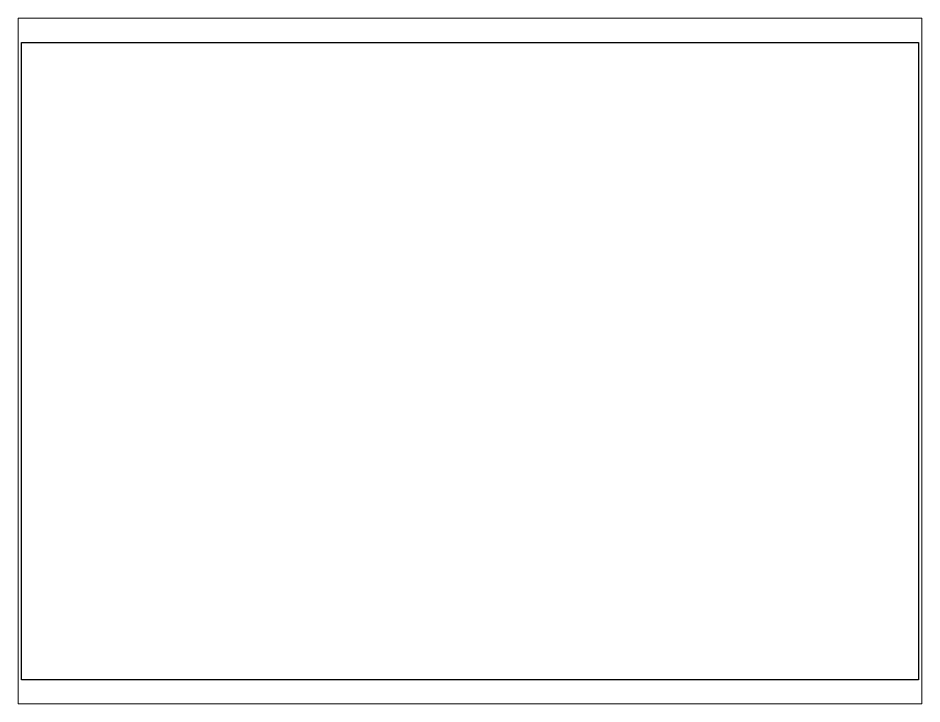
# Paper-space layout 'Layout1' of a CAD drawing. Header units: millimetres. Extents: x 26 to 231, y 20 to 176.
# The model-space entities are those that its viewports show. They can reach past a viewport. Long polylines and large blocks are cut down to what shows.
import ezdxf

# ---------------------------------------------------------------- set-up
doc = ezdxf.new("R2010")
doc.units = ezdxf.units.MM
doc.layers.add('Layer1', color=30, linetype='Continuous', lineweight=30)

msp = doc.modelspace()

# ---------------------------------------------------------------- linework, layer by layer
for p, q in [((0, 0), (0, 210)), ((297, 209.05), (297, -0.95))]:
    msp.add_line(p, q)
at = {"layer": 'Layer1'}
msp.add_lwpolyline([(0, 210), (297, 210), (297, -0.95), (0, -0.95)], close=True, dxfattribs=at)

psp = doc.layouts.get("Layout1")

# ---------------------------------------------------------------- viewports
at = {"layer": '0'}
psp.add_viewport(center=(128.5, 97.5), size=(205.6, 156), view_center_point=(148.49, 104.56), view_height=227.0423, dxfattribs=at)

doc.saveas('drawing.dxf')
